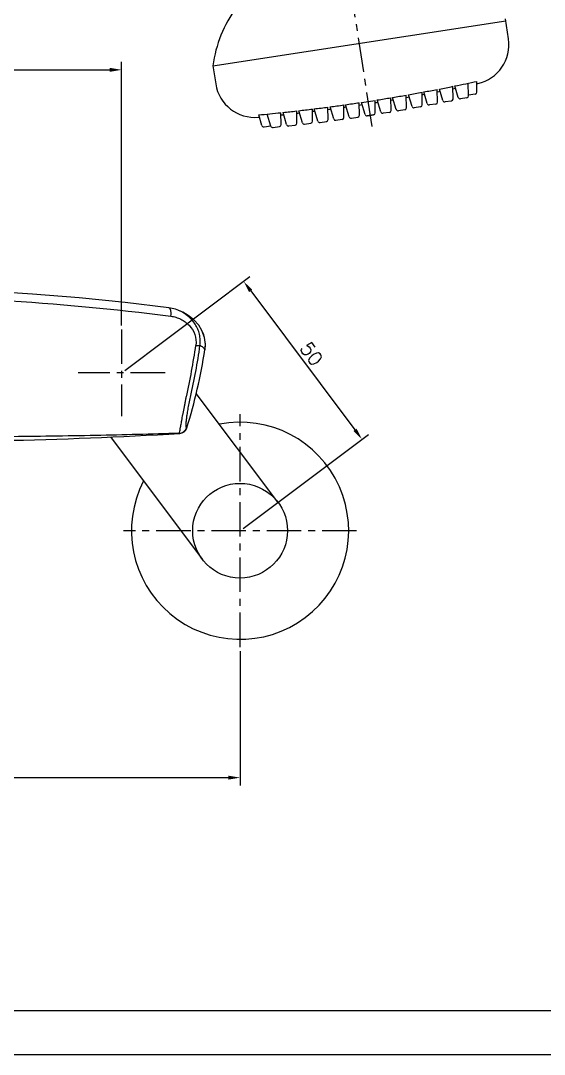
# Model space of a CAD drawing. Extents: x 8180 to 8774, y -5388 to -4968.
# Drawn here: x 8402.3 to 8534.8, y -5388.1 to -5126.2 of the extents above; entities that cross this region are included whole.
import ezdxf

# ---------------------------------------------------------------- set-up
doc = ezdxf.new("R2010")
doc.units = 0
doc.header["$LTSCALE"] = 7
doc.header["$MEASUREMENT"] = 0
doc.linetypes.add('CENTER', pattern=[2, 1.25, -0.25, 0.25, -0.25])
doc.layers.get('0').update_dxf_attribs({"color": 2, "linetype": 'CONTINUOUS'})
for name, color, linetype in [('CENTER', 1, 'CENTER'), ('CL', 1, 'CENTER'), ('D', 2, 'CONTINUOUS'), ('DIM', 2, 'CONTINUOUS'), ('DWG', 7, 'CONTINUOUS')]:
    doc.layers.add(name, color=color, linetype=linetype)
doc.styles.add('GHS', font='ROMANS.shx', dxfattribs={"bigfont": 'GHS.shx'})

# ---------------------------------------------------------------- blocks, each defined once
blk = doc.blocks.new('BORDER')
blk.add_line((0, 0), (1, 0))

msp = doc.modelspace()

# ---------------------------------------------------------------- linework, layer by layer
at = {"color": 4}
msp.add_line((8760.5, -5377.09), (8211.5, -5377.09), dxfattribs=at)
at = {"layer": 'CENTER'}
msp.add_line((8491.23, -5153.04), (8482.94, -5099.14), dxfattribs=at)
at = {"layer": 'CL'}
for p, q in [((8427.81, -5204.42), (8427.81, -5226.42)), ((8438.81, -5215.42), (8416.81, -5215.42)), ((8457.81, -5284.93), (8457.81, -5225.93)), ((8487.3, -5255.43), (8428.3, -5255.43))]:
    msp.add_line(p, q, dxfattribs=at)
at = {"layer": 'D'}
for p, q in [((8427.81, -5203.42), (8427.81, -5136.67)), ((8320.81, -5138.67), (8424.81, -5138.67)), ((8457.81, -5285.93), (8457.81, -5319.99)), ((8290.81, -5317.99), (8454.81, -5317.99))]:
    msp.add_line(p, q, dxfattribs=at)
for points in [[(8424.81, -5138.17), (8424.81, -5139.17), (8427.81, -5138.67)], [(8454.81, -5317.49), (8454.81, -5318.49), (8457.81, -5317.99)]]:
    msp.add_solid(points, dxfattribs=at)
at = {"layer": 'DIM'}
for p, q in [((8428.61, -5214.82), (8460.29, -5191.07)), ((8460.49, -5194.67), (8486.89, -5229.88)), ((8458.61, -5254.83), (8490.29, -5231.08))]:
    msp.add_line(p, q, dxfattribs=at)
for points in [[(8460.89, -5194.37), (8460.09, -5194.97), (8458.69, -5192.27)], [(8487.29, -5229.58), (8486.49, -5230.18), (8488.69, -5232.28)]]:
    msp.add_solid(points, dxfattribs=at)
at = {"layer": 'DWG', "color": 0}
for p, q in [((8450.93, -5137.62), (8525.05, -5126.22)), ((8525.76, -5130.84), (8524.97, -5125.72)), ((8450.93, -5137.62), (8451.64, -5142.24)), ((8511.73, -5146.07), (8511.68, -5142.85)), ((8513.05, -5145.64), (8512.19, -5142.75)), ((8515.64, -5145.25), (8515.59, -5142.05)), ((8517.78, -5144.36), (8517.74, -5141.59)), ((8497.33, -5148.68), (8496.43, -5145.67)), ((8499.92, -5148.28), (8499.87, -5145.08)), ((8501.33, -5147.98), (8500.43, -5144.98)), ((8503.92, -5147.58), (8503.87, -5144.36)), ((8505.2, -5147.23), (8504.32, -5144.28)), ((8507.79, -5146.83), (8507.74, -5143.63)), ((8509.14, -5146.46), (8508.26, -5143.53)), ((8517.36, -5144.86), (8515.64, -5145.12)), ((8480.08, -5151.25), (8480.03, -5148.12)), ((8481.52, -5151.11), (8480.6, -5148.04)), ((8484.11, -5150.71), (8484.06, -5147.57)), ((8485.41, -5150.57), (8484.49, -5147.51)), ((8488, -5150.18), (8487.95, -5147.01)), ((8488.52, -5146.93), (8491.98, -5146.4)), ((8489.44, -5149.99), (8488.52, -5146.93)), ((8489.44, -5149.99), (8488.52, -5146.93)), ((8492.03, -5149.59), (8491.98, -5146.4)), ((8492.03, -5149.59), (8491.98, -5146.4)), ((8493.45, -5149.34), (8492.55, -5146.3)), ((8496.04, -5148.94), (8496, -5145.74)), ((8503.5, -5148.08), (8501.89, -5148.33)), ((8507.37, -5147.33), (8505.76, -5147.58)), ((8511.31, -5146.57), (8509.7, -5146.82)), ((8515.22, -5145.75), (8513.61, -5146)), ((8463.3, -5152.74), (8462.51, -5150.09)), ((8465.61, -5152.94), (8464.69, -5149.88)), ((8468.2, -5152.55), (8468.16, -5149.53)), ((8469.59, -5152.55), (8468.67, -5149.47)), ((8472.18, -5152.15), (8472.13, -5149.09)), ((8473.57, -5152.09), (8472.66, -5149.03)), ((8476.16, -5151.7), (8476.12, -5148.62)), ((8476.57, -5148.58), (8477.17, -5148.49)), ((8477.49, -5151.64), (8476.57, -5148.56)), ((8485.97, -5150.92), (8487.58, -5150.68)), ((8491.6, -5150.1), (8489.99, -5150.34)), ((8489.99, -5150.34), (8491.6, -5150.1)), ((8495.62, -5149.44), (8494.01, -5149.69)), ((8499.5, -5148.78), (8497.89, -5149.03)), ((8463.86, -5153.09), (8465.57, -5152.83)), ((8466.17, -5153.3), (8467.78, -5153.05)), ((8470.14, -5152.9), (8471.75, -5152.65)), ((8474.13, -5152.45), (8475.74, -5152.2)), ((8478.04, -5151.99), (8479.66, -5151.75)), ((8482.07, -5151.46), (8483.68, -5151.21))]:
    msp.add_line(p, q, dxfattribs=at)
at = {"layer": 'DWG'}
for p, q in [((8405.28, -5195.47), (8393.29, -5194.75)), ((8439.73, -5198.96), (8439.73, -5198.96)), ((8443.27, -5200.1), (8442.24, -5199.63)), ((8442.26, -5199.64), (8442.24, -5199.63)), ((8448.14, -5204.68), (8448.14, -5204.68)), ((8448.91, -5209.57), (8448.92, -5209.57)), ((8467.4, -5248.24), (8446.72, -5220.64)), ((8444.32, -5229.4), (8444.32, -5229.39)), ((8425.01, -5231.69), (8448.19, -5262.63)), ((8442.53, -5230.8), (8442.56, -5230.8))]:
    msp.add_line(p, q, dxfattribs=at)
for points in [[(8439.73, -5198.96), (8428.68, -5197.64), (8417.08, -5196.45), (8405.28, -5195.47)], [(8442.26, -5199.64), (8441.44, -5199.34), (8439.73, -5198.96)], [(8448.14, -5204.68), (8447.33, -5203.37), (8446.07, -5201.98), (8444.7, -5200.92), (8443.27, -5200.1)], [(8448.92, -5209.57), (8449.01, -5208.17), (8448.8, -5206.46), (8448.14, -5204.68)]]:
    msp.add_lwpolyline(points, dxfattribs=at)
msp.add_circle((8457.8, -5255.43), 12, dxfattribs=at)
at = {"layer": 'DWG', "color": 0}
for centre, radius, start, end in [((8481.88, -5141.56), 31.2, 143.3284, 172.7467), ((8515.87, -5132.36), 10, 282.1782, 8.7469), ((8461.52, -5140.72), 10, 188.7469, 275.3156), ((8418.87, -4682.73), 469.39, 280.9787, 281.4043), ((8418.87, -4682.73), 469.39, 281.4669, 282.1594), ((8418.96, -4683.31), 469.39, 282.1489, 282.1782), ((8418.87, -4682.73), 469.39, 279.5108, 279.9371), ((8418.96, -4683.31), 469.39, 279.9266, 280.0162), ((8418.87, -4682.73), 469.39, 280.0068, 280.4332), ((8418.96, -4683.31), 469.39, 280.4227, 280.498), ((8418.87, -4682.73), 469.39, 280.4886, 280.9141), ((8418.96, -4683.31), 469.39, 280.9035, 280.9881), ((8418.96, -4683.31), 469.39, 281.3937, 281.4762), ((8513.53, -5145.5), 0.5, 196.6541, 278.7469), ((8515.14, -5145.25), 0.5, 278.7469, 0.8397), ((8517.28, -5144.36), 0.5, 278.7469, 0.8397), ((8418.87, -4682.73), 469.39, 277.0606, 277.487), ((8418.87, -4682.73), 469.39, 277.5567, 277.983), ((8418.96, -4683.31), 469.39, 277.9725, 278.0461), ((8418.87, -4682.73), 469.39, 278.0367, 278.4633), ((8418.96, -4683.31), 469.39, 278.4529, 278.5426), ((8418.96, -4683.31), 469.39, 278.9501, 279.0399), ((8418.87, -4682.73), 469.39, 279.0305, 279.4571), ((8418.96, -4683.31), 469.39, 279.4466, 279.5202), ((8499.42, -5148.29), 0.5, 278.7469, 0.8397), ((8501.81, -5147.83), 0.5, 196.6541, 278.7469), ((8503.42, -5147.58), 0.5, 278.7469, 0.8397), ((8505.68, -5147.08), 0.5, 196.6541, 278.7469), ((8507.29, -5146.84), 0.5, 278.7469, 0.8397), ((8509.62, -5146.32), 0.5, 196.6541, 278.7469), ((8511.23, -5146.07), 0.5, 278.7469, 0.8397), ((8418.96, -4683.31), 469.39, 275.3156, 275.3439), ((8418.87, -4682.73), 469.39, 275.3344, 276.0269), ((8418.96, -4683.31), 469.39, 276.0165, 276.099), ((8418.87, -4682.73), 469.39, 276.0895, 276.5151), ((8418.96, -4683.31), 469.39, 276.5047, 276.5892), ((8418.87, -4682.73), 469.39, 276.5797, 277.0052), ((8418.96, -4683.31), 469.39, 276.9948, 277.07), ((8418.96, -4683.31), 469.39, 277.4766, 277.5661), ((8483.61, -5150.72), 0.5, 278.7469, 0.8397), ((8485.89, -5150.43), 0.5, 196.6541, 278.7469), ((8487.5, -5150.18), 0.5, 278.7469, 0.8397), ((8489.92, -5149.85), 0.5, 196.6541, 278.7469), ((8489.92, -5149.85), 0.5, 196.6541, 278.7469), ((8491.53, -5149.6), 0.5, 278.7469, 0.8397), ((8491.53, -5149.6), 0.5, 278.7469, 0.8397), ((8493.93, -5149.19), 0.5, 196.6541, 278.7469), ((8495.54, -5148.95), 0.5, 278.7469, 0.8397), ((8497.81, -5148.53), 0.5, 196.6541, 278.7469), ((8463.78, -5152.6), 0.5, 196.6541, 278.7469), ((8466.09, -5152.8), 0.5, 196.6541, 278.7469), ((8467.7, -5152.55), 0.5, 278.7469, 0.8397), ((8470.06, -5152.41), 0.5, 196.6541, 278.7469), ((8471.68, -5152.16), 0.5, 278.7469, 0.8397), ((8474.05, -5151.95), 0.5, 196.6541, 278.7469), ((8475.66, -5151.7), 0.5, 278.7469, 0.8397), ((8477.97, -5151.5), 0.5, 196.6541, 278.7469), ((8479.58, -5151.25), 0.5, 278.7469, 0.8397), ((8482, -5150.97), 0.5, 196.6541, 278.7469)]:
    msp.add_arc(centre, radius, start, end, dxfattribs=at)
at = {"layer": 'DWG'}
for centre, radius, start, end in [((8440.98, -5208.31), 8.03, 351.0001, 26.9276), ((8291.56, -5186.73), 156.55, 347.1579, 352.0161), ((8289.94, -5186.45), 159.24, 347.2632, 352.0339), ((8307.89, -5187.36), 142.76, 342.8748, 351.0486), ((8457.8, -5255.43), 27.5, 152.7238, 100.9762), ((8442.33, -5228.74), 2, 273.5159, 342.8052), ((8442.41, -5228.81), 2, 274.1812, 342.934), ((8442.4, -5228.8), 2.01, 327.7838, 341.5433), ((8442.42, -5228.8), 1.99, 341.5666, 342.7963), ((8372.8, -4032.36), 1200.47, 271.16778, 273.33097), ((8441.77, -5231.69), 1.17, 52.2988, 54.0275), ((8442.36, -5228.4), 2.41, 274.1405, 274.6711), ((8442.35, -5228.29), 2.51, 274.671, 275.3398), ((8442.4, -5228.77), 2.04, 290.2514, 292.1897), ((8442.4, -5228.8), 2.01, 310.1062, 324.2281)]:
    msp.add_arc(centre, radius, start, end, dxfattribs=at)
for points, knots in [([(8381.77, -5196.46), (8386.82, -5196.56), (8406.38, -5197.33), (8425.88, -5199.26), (8440.3, -5201.09)], [0, 0, 0, 0, 0.257714, 1, 1, 1, 1]), ([(8440.3, -5201.09), (8440.34, -5200.82), (8440.36, -5200.43), (8440.31, -5199.93), (8440.22, -5199.46), (8440, -5199), (8439.73, -5198.96)], [0, 0, 0, 0, 0.356494, 0.508468, 0.636348, 1, 1, 1, 1]), ([(8447.65, -5208.52), (8447.72, -5208.05), (8447.76, -5207.09), (8447.56, -5205.67), (8447.12, -5204.33), (8446.25, -5202.68), (8444.69, -5200.94), (8443.1, -5199.99), (8442.26, -5199.64)], [0, 0, 0, 0, 0.12833, 0.255766, 0.382216, 0.507591, 0.754899, 1, 1, 1, 1]), ([(8440.3, -5201.09), (8440.73, -5201.15), (8441.58, -5201.33), (8442.8, -5201.82), (8443.92, -5202.5), (8445.27, -5203.67), (8446.54, -5205.64), (8446.73, -5207.55), (8446.59, -5208.47)], [0, 0, 0, 0, 0.121428, 0.242837, 0.364745, 0.487796, 0.738802, 1, 1, 1, 1]), ([(8446.59, -5208.47), (8446.73, -5208.48), (8446.97, -5208.51), (8447.28, -5208.53), (8447.5, -5208.53), (8447.61, -5208.53), (8447.65, -5208.52)], [0, 0, 0, 0, 0.390343, 0.690606, 0.890827, 1, 1, 1, 1]), ([(8448.91, -5209.57), (8448.81, -5209.36), (8448.41, -5208.94), (8447.93, -5208.66), (8447.65, -5208.52)], [0, 0, 0, 0, 0.41642, 1, 1, 1, 1]), ([(8442.45, -5230.74), (8442.46, -5230.71), (8442.48, -5230.64), (8442.53, -5230.39), (8442.62, -5229.9), (8442.72, -5229.3), (8442.83, -5228.67), (8442.94, -5228.1), (8443.04, -5227.45), (8443.18, -5226.75), (8443.32, -5225.99), (8443.48, -5225.17), (8443.65, -5224.31), (8443.82, -5223.41), (8444, -5222.47), (8444.12, -5221.84), (8444.19, -5221.52)], [0, 0, 0, 0, 0.008764, 0.025031, 0.080511, 0.166829, 0.221615, 0.284036, 0.353453, 0.430041, 0.51322, 0.602226, 0.696249, 0.794421, 0.895953, 1, 1, 1, 1]), ([(8444.24, -5229.33), (8444.23, -5229.31), (8444.19, -5229.25), (8444.14, -5229.05), (8444.13, -5228.65), (8444.16, -5228), (8444.25, -5227.1), (8444.4, -5225.97), (8444.63, -5224.63), (8444.92, -5223.14), (8445.14, -5222.1), (8445.26, -5221.56)], [0, 0, 0, 0, 0.010224, 0.025454, 0.077311, 0.160962, 0.275641, 0.421241, 0.594414, 0.789874, 1, 1, 1, 1]), ([(8444.24, -5229.33), (8444.25, -5229.34), (8444.28, -5229.36), (8444.3, -5229.38), (8444.32, -5229.39)], [0, 0, 0, 0, 0.268071, 1, 1, 1, 1]), ([(8442.45, -5230.74), (8435.38, -5230.99), (8420.86, -5231.35), (8406.33, -5231.56), (8398.89, -5231.63)], [0, 0, 0, 0, 0.487385, 1, 1, 1, 1])]:
    msp.add_open_spline(points, degree=3, knots=knots, dxfattribs=at)
for points in [[(8442.53, -5230.8), (8442.51, -5230.79), (8442.5, -5230.77), (8442.48, -5230.76)], [(8442.85, -5230.76), (8442.76, -5230.78), (8442.67, -5230.79), (8442.58, -5230.8)], [(8443.1, -5230.68), (8443.02, -5230.71), (8442.94, -5230.74), (8442.85, -5230.76)]]:
    msp.add_open_spline(points, degree=3, dxfattribs=at)

# ---------------------------------------------------------------- block references
at = {"xscale": 594, "yscale": 420, "zscale": 594}
msp.add_blockref('BORDER', (8180.5, -5388.09), dxfattribs=at)

# ---------------------------------------------------------------- texts
at = {"layer": 'DIM', "insert": (8475.89, -5210.62), "char_height": 3.5, "attachment_point": 5, "rotation": 306.8633, "style": 'GHS'}
msp.add_mtext('\\A1;50', dxfattribs=at)

doc.saveas('drawing.dxf')
